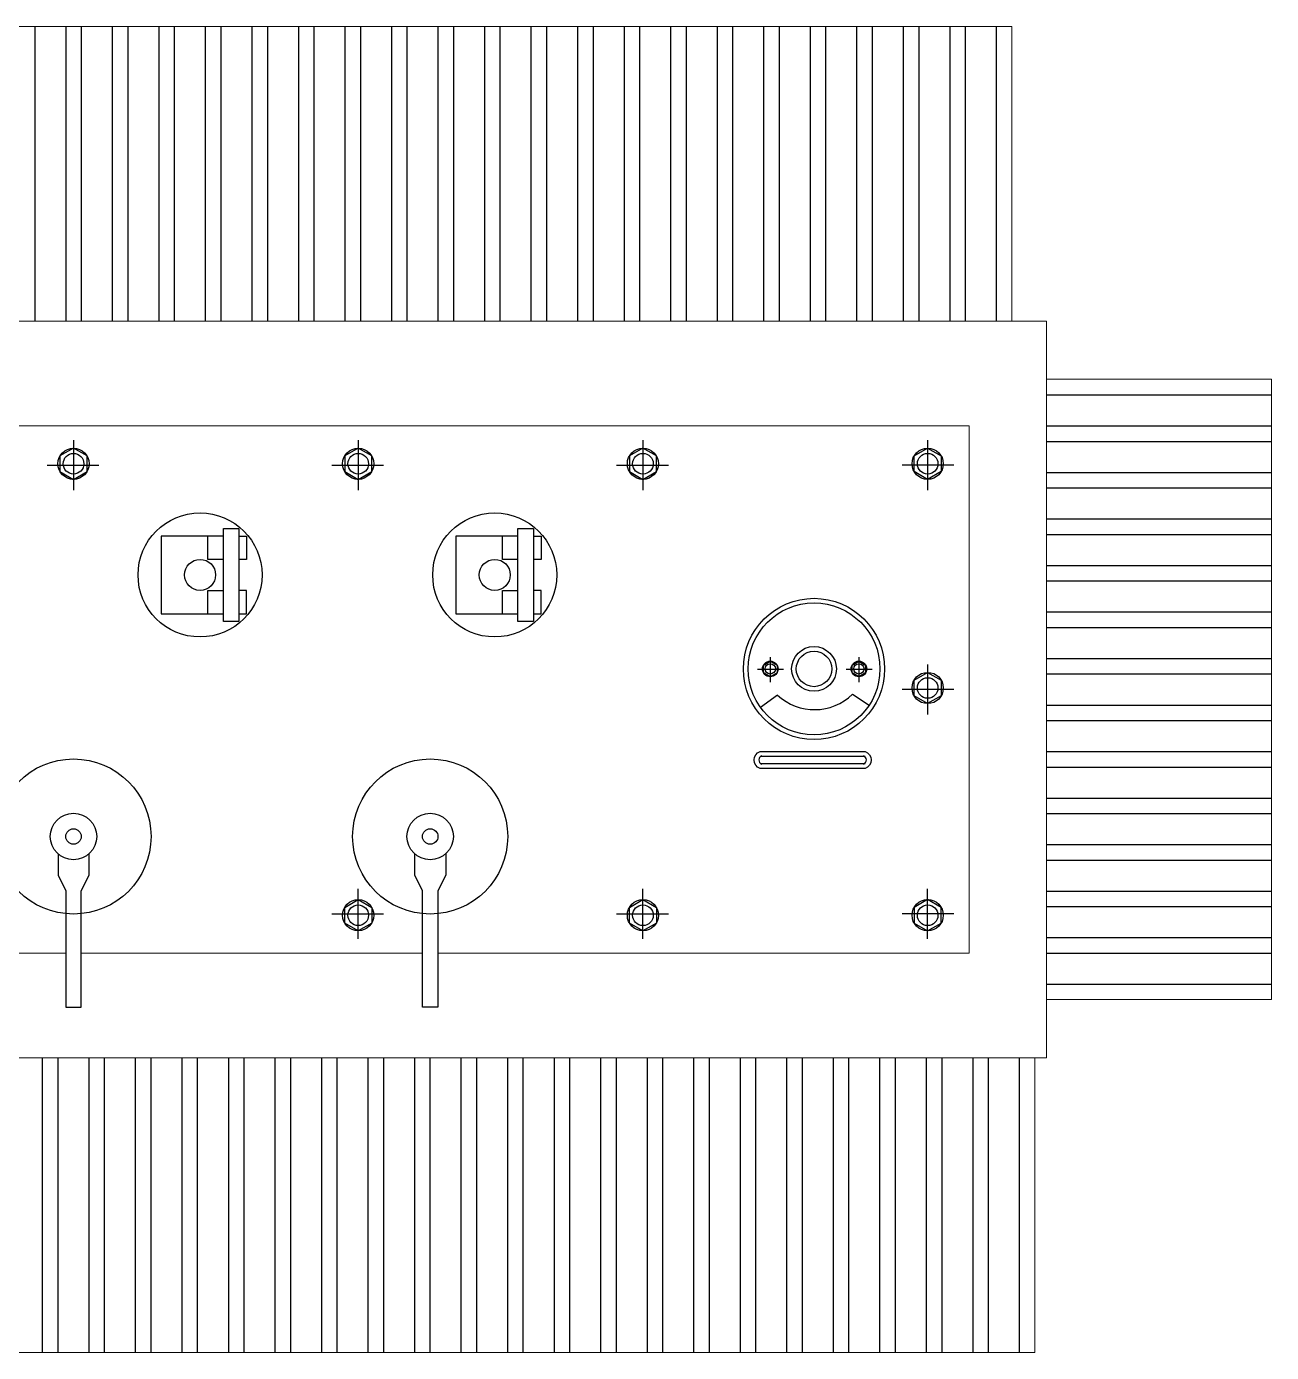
# Model space of a CAD drawing. Header units: inches. Extents: x 26.65 to 29.59, y 17.38 to 20.71.
# Drawn here: x 28.752 to 29.555, y 19.85 to 20.705 of the extents above; entities that cross this region are included whole.
import ezdxf

# ---------------------------------------------------------------- set-up
doc = ezdxf.new("R2010")
doc.units = ezdxf.units.IN
doc.header["$MEASUREMENT"] = 0
doc.linetypes.add('CENTERX2', pattern=[101.6, 63.5, -12.7, 12.7, -12.7])
doc.layers.add('001_Dark_1 50', color=7, linetype='Continuous', lineweight=0, true_color=0x5c5c5c)
doc.layers.add('003_Light_1 50', color=7, linetype='Continuous', true_color=0xc2c2c2)

msp = doc.modelspace()

# ---------------------------------------------------------------- linework, layer by layer
at = {"layer": '001_Dark_1 50'}
for points in [[(29.3875, 20.51512), (29.3875, 20.70512), (28.1775, 20.70512), (28.1775, 20.51512)], [(28.18467, 20.04012), (29.41, 20.04012), (29.41, 20.51512), (28.155, 20.51512), (28.155, 20.37787)], [(29.41, 20.07762), (29.555, 20.07762), (29.555, 20.47762), (29.41, 20.47762)], [(29.0175, 20.10762), (29.36, 20.10762), (29.36, 20.44762), (28.205, 20.44762), (28.205, 20.2167)], [(28.5575, 20.10762), (28.7775, 20.10762)], [(28.7875, 20.10762), (29.0075, 20.10762)], [(28.19234, 20.04012), (28.19234, 19.85012), (29.40234, 19.85012), (29.40234, 20.04012)]]:
    msp.add_lwpolyline(points, dxfattribs=at)
at = {"layer": '003_Light_1 50'}
for p, q in [((28.7575, 20.70512), (28.7575, 20.51512)), ((28.7775, 20.70512), (28.7775, 20.51512)), ((28.7875, 20.70512), (28.7875, 20.51512)), ((28.8075, 20.70512), (28.8075, 20.51512)), ((28.8175, 20.70512), (28.8175, 20.51512)), ((28.8375, 20.70512), (28.8375, 20.51512)), ((28.8475, 20.70512), (28.8475, 20.51512)), ((28.8675, 20.70512), (28.8675, 20.51512)), ((28.8775, 20.70512), (28.8775, 20.51512)), ((28.8975, 20.70512), (28.8975, 20.51512)), ((28.9075, 20.70512), (28.9075, 20.51512)), ((28.9275, 20.70512), (28.9275, 20.51512)), ((28.9375, 20.70512), (28.9375, 20.51512)), ((28.9575, 20.70512), (28.9575, 20.51512)), ((28.9675, 20.70512), (28.9675, 20.51512)), ((28.9875, 20.70512), (28.9875, 20.51512)), ((28.9975, 20.70512), (28.9975, 20.51512)), ((29.0175, 20.70512), (29.0175, 20.51512)), ((29.0275, 20.70512), (29.0275, 20.51512)), ((29.0475, 20.70512), (29.0475, 20.51512)), ((29.0575, 20.70512), (29.0575, 20.51512)), ((29.0775, 20.70512), (29.0775, 20.51512)), ((29.0875, 20.70512), (29.0875, 20.51512)), ((29.1075, 20.70512), (29.1075, 20.51512)), ((29.1175, 20.70512), (29.1175, 20.51512)), ((29.1375, 20.70512), (29.1375, 20.51512)), ((29.1475, 20.70512), (29.1475, 20.51512)), ((29.1675, 20.70512), (29.1675, 20.51512)), ((29.1775, 20.70512), (29.1775, 20.51512)), ((29.1975, 20.70512), (29.1975, 20.51512)), ((29.2075, 20.70512), (29.2075, 20.51512)), ((29.2275, 20.70512), (29.2275, 20.51512)), ((29.2375, 20.70512), (29.2375, 20.51512)), ((29.2575, 20.70512), (29.2575, 20.51512)), ((29.2675, 20.70512), (29.2675, 20.51512)), ((29.2875, 20.70512), (29.2875, 20.51512)), ((29.2975, 20.70512), (29.2975, 20.51512)), ((29.3175, 20.70512), (29.3175, 20.51512)), ((29.3275, 20.70512), (29.3275, 20.51512)), ((29.3475, 20.70512), (29.3475, 20.51512)), ((29.3575, 20.70512), (29.3575, 20.51512)), ((29.3775, 20.70512), (29.3775, 20.51512)), ((29.41, 20.46762), (29.555, 20.46762)), ((29.41, 20.44762), (29.555, 20.44762)), ((29.41, 20.43762), (29.555, 20.43762)), ((29.41, 20.41762), (29.555, 20.41762)), ((29.41, 20.40762), (29.555, 20.40762)), ((29.41, 20.38762), (29.555, 20.38762)), ((29.41, 20.37762), (29.555, 20.37762)), ((29.41, 20.35762), (29.555, 20.35762)), ((29.41, 20.34762), (29.555, 20.34762)), ((29.41, 20.32762), (29.555, 20.32762)), ((29.41, 20.31762), (29.555, 20.31762)), ((29.41, 20.29762), (29.555, 20.29762)), ((29.41, 20.28762), (29.555, 20.28762)), ((29.23648, 20.27398), (29.22548, 20.26607)), ((29.41, 20.26762), (29.555, 20.26762)), ((29.41, 20.25762), (29.555, 20.25762)), ((29.22521, 20.2347), (29.29303, 20.2347)), ((29.29303, 20.22969), (29.22521, 20.22969)), ((29.41, 20.23762), (29.555, 20.23762)), ((29.41, 20.22762), (29.555, 20.22762)), ((29.41, 20.20762), (29.555, 20.20762)), ((29.41, 20.19762), (29.555, 20.19762)), ((29.41, 20.17762), (29.555, 20.17762)), ((29.41, 20.16762), (29.555, 20.16762)), ((29.41, 20.14762), (29.555, 20.14762)), ((29.41, 20.13762), (29.555, 20.13762)), ((29.41, 20.11762), (29.555, 20.11762)), ((29.41, 20.10762), (29.555, 20.10762)), ((29.41, 20.08762), (29.555, 20.08762)), ((28.76234, 20.04012), (28.76234, 19.85012)), ((28.77234, 20.04012), (28.77234, 19.85012)), ((28.79234, 20.04012), (28.79234, 19.85012)), ((28.80234, 20.04012), (28.80234, 19.85012)), ((28.82234, 20.04012), (28.82234, 19.85012)), ((28.83234, 20.04012), (28.83234, 19.85012)), ((28.85234, 20.04012), (28.85234, 19.85012)), ((28.86234, 20.04012), (28.86234, 19.85012)), ((28.88234, 20.04012), (28.88234, 19.85012)), ((28.89234, 20.04012), (28.89234, 19.85012)), ((28.91234, 20.04012), (28.91234, 19.85012)), ((28.92234, 20.04012), (28.92234, 19.85012)), ((28.94234, 20.04012), (28.94234, 19.85012)), ((28.95234, 20.04012), (28.95234, 19.85012)), ((28.97234, 20.04012), (28.97234, 19.85012)), ((28.98234, 20.04012), (28.98234, 19.85012)), ((29.00234, 20.04012), (29.00234, 19.85012)), ((29.01234, 20.04012), (29.01234, 19.85012)), ((29.03234, 20.04012), (29.03234, 19.85012)), ((29.04234, 20.04012), (29.04234, 19.85012)), ((29.06234, 20.04012), (29.06234, 19.85012)), ((29.07234, 20.04012), (29.07234, 19.85012)), ((29.09234, 20.04012), (29.09234, 19.85012)), ((29.10234, 20.04012), (29.10234, 19.85012)), ((29.12234, 20.04012), (29.12234, 19.85012)), ((29.13234, 20.04012), (29.13234, 19.85012)), ((29.15234, 20.04012), (29.15234, 19.85012)), ((29.16234, 20.04012), (29.16234, 19.85012)), ((29.18234, 20.04012), (29.18234, 19.85012)), ((29.19234, 20.04012), (29.19234, 19.85012)), ((29.21234, 20.04012), (29.21234, 19.85012)), ((29.22234, 20.04012), (29.22234, 19.85012)), ((29.24234, 20.04012), (29.24234, 19.85012)), ((29.25234, 20.04012), (29.25234, 19.85012)), ((29.27234, 20.04012), (29.27234, 19.85012)), ((29.28234, 20.04012), (29.28234, 19.85012)), ((29.30234, 20.04012), (29.30234, 19.85012)), ((29.31234, 20.04012), (29.31234, 19.85012)), ((29.33234, 20.04012), (29.33234, 19.85012)), ((29.34234, 20.04012), (29.34234, 19.85012)), ((29.36234, 20.04012), (29.36234, 19.85012)), ((29.37234, 20.04012), (29.37234, 19.85012)), ((29.39234, 20.04012), (29.39234, 19.85012))]:
    msp.add_line(p, q, dxfattribs=at)
at = {"layer": '003_Light_1 50', "linetype": 'CENTERX2'}
for p, q in [((28.7825, 20.43831), (28.7825, 20.40614)), ((28.9661, 20.43831), (28.9661, 20.40614)), ((29.14969, 20.43831), (29.14969, 20.40614)), ((29.33329, 20.43831), (29.33329, 20.40614)), ((28.76552, 20.42223), (28.79888, 20.42223)), ((28.94911, 20.42223), (28.98248, 20.42223)), ((29.13271, 20.42223), (29.16607, 20.42223)), ((29.35027, 20.42223), (29.31691, 20.42223)), ((29.2318, 20.29845), (29.2318, 20.28237)), ((29.28895, 20.29845), (29.28895, 20.28237)), ((29.24029, 20.29041), (29.22361, 20.29041)), ((29.29744, 20.29041), (29.28076, 20.29041)), ((29.33329, 20.2937), (29.33329, 20.26153)), ((29.35027, 20.27762), (29.31691, 20.27762)), ((28.9661, 20.11692), (28.9661, 20.14909)), ((29.14969, 20.11692), (29.14969, 20.14909)), ((29.33329, 20.11692), (29.33329, 20.14909)), ((28.94911, 20.13301), (28.98248, 20.13301)), ((29.13271, 20.13301), (29.16607, 20.13301)), ((29.35027, 20.13301), (29.31691, 20.13301))]:
    msp.add_line(p, q, dxfattribs=at)
at = {"layer": '003_Light_1 50'}
for points in [[(28.7825, 20.41313), (28.79122, 20.41816), (28.79122, 20.42823), (28.7825, 20.43326), (28.77378, 20.42823), (28.77378, 20.41816)], [(28.9661, 20.41313), (28.97481, 20.41816), (28.97481, 20.42823), (28.9661, 20.43326), (28.95738, 20.42823), (28.95738, 20.41816)], [(29.14969, 20.41313), (29.15841, 20.41816), (29.15841, 20.42823), (29.14969, 20.43326), (29.14098, 20.42823), (29.14098, 20.41816)], [(29.33329, 20.41313), (29.32457, 20.41816), (29.32457, 20.42823), (29.33329, 20.43326), (29.34201, 20.42823), (29.34201, 20.41816)], [(28.88912, 20.32148), (28.87912, 20.32148), (28.87912, 20.38148), (28.88912, 20.38148)], [(29.06912, 20.38148), (29.07912, 20.38148), (29.07912, 20.32148), (29.06912, 20.32148)], [(29.2318, 20.28586), (29.22744, 20.28838), (29.22744, 20.29341), (29.2318, 20.29593), (29.23616, 20.29341), (29.23616, 20.28838)], [(29.28895, 20.28586), (29.28459, 20.28838), (29.28459, 20.29341), (29.28895, 20.29593), (29.29331, 20.29341), (29.29331, 20.28838)], [(29.33329, 20.26852), (29.32457, 20.27355), (29.32457, 20.28362), (29.33329, 20.28865), (29.34201, 20.28362), (29.34201, 20.27355)], [(28.9661, 20.1421), (28.97481, 20.13707), (28.97481, 20.12701), (28.9661, 20.12197), (28.95738, 20.12701), (28.95738, 20.13707)], [(29.14969, 20.1421), (29.15841, 20.13707), (29.15841, 20.12701), (29.14969, 20.12197), (29.14098, 20.12701), (29.14098, 20.13707)], [(29.33329, 20.1421), (29.32457, 20.13707), (29.32457, 20.12701), (29.33329, 20.12197), (29.34201, 20.12701), (29.34201, 20.13707)]]:
    msp.add_lwpolyline(points, close=True, dxfattribs=at)
for points in [[(28.87912, 20.37648), (28.83912, 20.37648), (28.83912, 20.32648), (28.87912, 20.32648)], [(28.87912, 20.36148), (28.86912, 20.36148), (28.86912, 20.37648)], [(28.88912, 20.37648), (28.89412, 20.37648), (28.89412, 20.36148), (28.88912, 20.36148)], [(29.06912, 20.37648), (29.02912, 20.37648), (29.02912, 20.32648), (29.06912, 20.32648)], [(29.06912, 20.36148), (29.05912, 20.36148), (29.05912, 20.37648)], [(29.07912, 20.37648), (29.08412, 20.37648), (29.08412, 20.36148), (29.07912, 20.36148)], [(28.86912, 20.32648), (28.86912, 20.34148), (28.87912, 20.34148)], [(28.88912, 20.32648), (28.89412, 20.32648), (28.89412, 20.34148), (28.88912, 20.34148)], [(29.05912, 20.32648), (29.05912, 20.34148), (29.06912, 20.34148)], [(29.07912, 20.32648), (29.08412, 20.32648), (29.08412, 20.34148), (29.07912, 20.34148)], [(28.7725, 20.17164), (28.7725, 20.15782), (28.7775, 20.14782), (28.7775, 20.07282), (28.7875, 20.07282), (28.7875, 20.14782), (28.7925, 20.15782), (28.7925, 20.17164)], [(29.0225, 20.17164), (29.0225, 20.15782), (29.0175, 20.14782), (29.0175, 20.07282), (29.0075, 20.07282), (29.0075, 20.14782), (29.0025, 20.15782), (29.0025, 20.17164)]]:
    msp.add_lwpolyline(points, dxfattribs=at)
msp.add_lwpolyline([(29.23648, 20.27398, 0.399758), (29.28489, 20.27461), (29.2956, 20.26759)], format="xyb", dxfattribs=at)
msp.add_lwpolyline([(29.29303, 20.22669), (29.22521, 20.22669, -0.686948), (29.22521, 20.2377), (29.29303, 20.2377, -0.686948)], format="xyb", close=True, dxfattribs=at)
for centre, radius in [((28.7825, 20.4232), 0.01006), ((28.7825, 20.4232), 0.00664), ((28.9661, 20.4232), 0.01006), ((28.9661, 20.4232), 0.00664), ((29.14969, 20.4232), 0.01006), ((29.14969, 20.4232), 0.00664), ((29.33329, 20.4232), 0.01006), ((29.33329, 20.4232), 0.00664), ((28.86412, 20.35148), 0.04), ((29.05412, 20.35148), 0.04), ((28.86412, 20.35148), 0.01), ((29.05412, 20.35148), 0.01), ((29.26002, 20.29089), 0.04553), ((29.26002, 20.29089), 0.04253), ((29.26002, 20.29089), 0.01445), ((29.26002, 20.29089), 0.01145), ((29.2318, 20.29089), 0.00503), ((29.2318, 20.29089), 0.00332), ((29.28895, 20.29089), 0.00503), ((29.28895, 20.29089), 0.00332), ((29.33329, 20.27859), 0.01006), ((29.33329, 20.27859), 0.00664), ((28.7825, 20.18282), 0.05), ((29.0125, 20.18282), 0.05), ((28.7825, 20.18282), 0.015), ((29.0125, 20.18282), 0.015), ((28.7825, 20.18282), 0.005), ((29.0125, 20.18282), 0.005), ((28.9661, 20.13204), 0.01006), ((28.9661, 20.13204), 0.00664), ((29.14969, 20.13204), 0.01006), ((29.14969, 20.13204), 0.00664), ((29.33329, 20.13204), 0.01006), ((29.33329, 20.13204), 0.00664)]:
    msp.add_circle(centre, radius, dxfattribs=at)
for centre, start, end in [((29.22733, 20.2322), 111.02594, 248.97406), ((29.29091, 20.2322), 291.02594, 68.97406)]:
    msp.add_arc(centre, 0.0029, start, end, dxfattribs=at)

doc.saveas('drawing.dxf')
